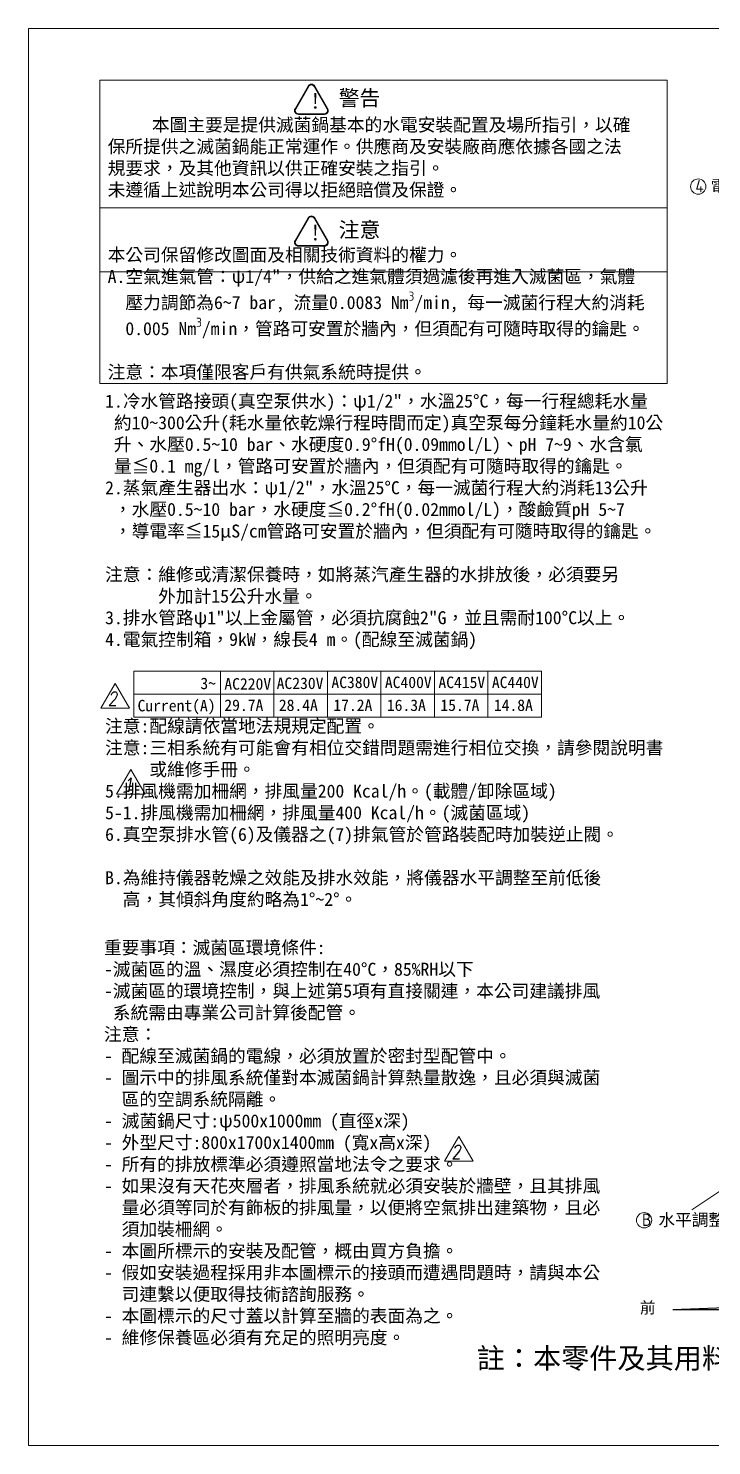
# Model space of a CAD drawing. Header units: millimetres. Extents: x -203524 to 13185, y 0 to 34178.
# Drawn here: x 0 to 4470, y 0 to 9270 of the extents above; entities that cross this region are included whole.
import ezdxf

# ---------------------------------------------------------------- set-up
doc = ezdxf.new("R2010")
doc.units = ezdxf.units.MM
doc.header["$MEASUREMENT"] = 0
doc.layers.get('0').update_dxf_attribs({"lineweight": 25})
for name, color, linetype, lineweight in [('D', 3, 'Continuous', 13), ('F', 7, 'Continuous', 15), ('T', 4, 'Continuous', 15)]:
    doc.layers.add(name, color=color, linetype=linetype, lineweight=lineweight)
doc.styles.get("Standard").update_dxf_attribs({"font": 'KAIU.TTF'})
doc.styles.add('STU25', font='isocp2.shx')
doc.styles.add('Text', font='romans.shx', dxfattribs={"width": 0.8, "oblique": 10})
doc.dimstyles.new('STU25', dxfattribs={"dimscale": 35, "dimtxt": 2.5, "dimasz": 2, "dimexe": 0.6, "dimexo": 1, "dimgap": 1, "dimtad": 1, "dimdsep": 46, "dimtxsty": 'STU25', "dimcen": 2, "dimazin": 2, "dimtfac": 1, "dimtmove": 0, "dimatfit": 3, "dimfxl": 0, "dimtolj": 1, "dimtzin": 0, "dimarcsym": 0})

# ---------------------------------------------------------------- blocks, each defined once
blk = doc.blocks.new('*D11')
at = {"layer": 'D', "color": 0, "linetype": 'Continuous', "lineweight": -2}
for start, end in [(7.18063, 12.36126), (0, 2), (349.63874, 354.81937)]:
    blk.add_arc((4215.3, 891.1), 774.4, start, end, dxfattribs=at)
at = {"layer": 'D', "color": 0}
for points in [[(4972, 987), (4995.2, 988.9), (4989.2, 918.2)], [(4998.2, 820.7), (4974.9, 821.7), (4989.7, 891.1)]]:
    blk.add_solid(points, dxfattribs=at)
at = {"layer": 'Defpoints', "color": 0}
for p in [(4215.3, 891.1), (4215.3, 891.1), (4989.6, 900.1), (5115.7, 922.6), (5116.3, 891.1)]:
    blk.add_point(p, dxfattribs=at)
at = {"layer": 'D', "color": 0, "insert": (5048.7, 1073.8), "char_height": 87.5, "attachment_point": 5, "rotation": 282.36126, "style": 'STU25'}
blk.add_mtext('1%%D-2%%D', dxfattribs=at)

msp = doc.modelspace()

# ---------------------------------------------------------------- hatches: boundary and pattern name
at = {"layer": 'D'}
h = msp.add_hatch(color=11, dxfattribs=at)
edge = h.paths.add_edge_path()
edge.add_line((1829.868, 8892.26), (1744.509, 8744.414))
edge.add_arc((1766.16, 8731.914), 25, 149.9999999, 270)
edge.add_line((1766.16, 8706.914), (1936.878, 8706.914))
edge.add_arc((1936.878, 8731.914), 25, 270, 389.9999999)
edge.add_line((1958.528, 8744.414), (1873.169, 8892.26))
edge.add_arc((1851.519, 8879.76), 25, 30, 150)
edge = h.paths.add_edge_path(flags=16)
edge.add_arc((1851.519, 8879.76), 20, 30, 150)
edge.add_line((1834.198, 8889.76), (1748.839, 8741.914))
edge.add_arc((1766.16, 8731.914), 20, 149.9999999, 270)
edge.add_line((1766.16, 8711.914), (1936.878, 8711.914))
edge.add_arc((1936.878, 8731.914), 20, 270, 389.9999999)
edge.add_line((1954.198, 8741.914), (1868.839, 8889.76))
h = msp.add_hatch(color=11, dxfattribs=at)
edge = h.paths.add_edge_path()
edge.add_ellipse((1766.16, 7870.296), major_axis=(25, 0), ratio=1, start_angle=149.9999999, end_angle=270)
edge.add_line((1766.16, 7845.296), (1936.878, 7845.296))
edge.add_ellipse((1936.878, 7870.296), major_axis=(25, 0), ratio=1, start_angle=270, end_angle=389.9999999)
edge.add_line((1958.528, 7882.796), (1873.169, 8030.642))
edge.add_ellipse((1851.519, 8018.142), major_axis=(25, 0), ratio=1, start_angle=30, end_angle=150)
edge.add_line((1829.868, 8030.642), (1744.509, 7882.796))
edge = h.paths.add_edge_path(flags=16)
edge.add_ellipse((1766.16, 7870.296), major_axis=(20, 0), ratio=1, start_angle=149.9999999, end_angle=270)
edge.add_line((1766.16, 7850.296), (1936.878, 7850.296))
edge.add_ellipse((1936.878, 7870.296), major_axis=(20, 0), ratio=1, start_angle=270, end_angle=389.9999999)
edge.add_line((1954.198, 7880.296), (1868.839, 8028.142))
edge.add_ellipse((1851.519, 8018.142), major_axis=(20, 0), ratio=1, start_angle=30, end_angle=150)
edge.add_line((1834.198, 8028.142), (1748.839, 7880.296))

# ---------------------------------------------------------------- linework, layer by layer
at = {"linetype": 'Continuous'}
for q in [(5115.708, 922.578), (5116.257, 891.134)]:
    msp.add_line((4215.257, 891.134), q, dxfattribs=at)
at = {"layer": 'D', "color": 11}
for p, q in [((1829.868, 8892.26), (1744.509, 8744.414)), ((1834.198, 8889.76), (1748.839, 8741.914)), ((1868.839, 8889.76), (1954.198, 8741.914)), ((1873.169, 8892.26), (1958.528, 8744.414)), ((1766.16, 8711.914), (1936.878, 8711.914)), ((1766.16, 8706.914), (1936.878, 8706.914)), ((1829.868, 8030.642), (1744.509, 7882.796)), ((1834.198, 8028.142), (1748.839, 7880.296)), ((1868.839, 8028.142), (1954.198, 7880.296)), ((1873.169, 8030.642), (1958.528, 7882.796)), ((1766.16, 7850.296), (1936.878, 7850.296)), ((1766.16, 7845.296), (1936.878, 7845.296))]:
    msp.add_line(p, q, dxfattribs=at)
at = {"layer": 'D'}
for p, q in [((690.662, 5065.771), (3356.001, 5065.771)), ((690.662, 5065.771), (690.662, 4765.771)), ((1256.001, 5065.771), (1256.001, 4765.771)), ((1606.001, 5065.771), (1606.001, 4765.771)), ((1956.001, 5065.771), (1956.001, 4765.771)), ((2306.001, 5065.771), (2306.001, 4765.771)), ((2656.001, 5065.771), (2656.001, 4765.771)), ((3006.001, 5065.771), (3006.001, 4765.771)), ((3356.001, 5065.771), (3356.001, 4765.771)), ((690.662, 4915.771), (3356.001, 4915.771)), ((690.662, 4765.771), (3356.001, 4765.771))]:
    msp.add_line(p, q, dxfattribs=at)
at = {"layer": 'D', "linetype": 'Continuous'}
msp.add_line((4648.072, 1747.276), (4340.028, 1542.936), dxfattribs=at)
at = {"layer": 'D', "color": 11}
for points in [[(468.274, 8931.039), (4178.45, 8931.039), (4178.45, 8094.97), (468.274, 8094.97)], [(468.274, 8094.97), (4178.45, 8094.97), (4178.45, 7678.358), (468.274, 7678.358)], [(468.274, 7678.358), (4178.45, 7678.358), (4178.45, 6946.948), (468.274, 6946.948)]]:
    msp.add_lwpolyline(points, close=True, dxfattribs=at)
at = {"layer": 'D'}
for centre in [(4381.861, 8235.311), (4027.845, 1474.051)]:
    msp.add_circle(centre, 50, dxfattribs=at)
at = {"layer": 'D', "color": 11}
for centre, radius, start, end in [((1851.519, 8879.76), 25, 30, 150), ((1851.519, 8879.76), 20, 30, 150), ((1766.16, 8731.914), 25, 149.9999999, 270), ((1766.16, 8731.914), 20, 149.9999999, 270), ((1936.878, 8731.914), 25, 270, 29.9999999), ((1936.878, 8731.914), 20, 270, 29.9999999), ((1851.519, 8018.142), 25, 30, 150), ((1851.519, 8018.142), 20, 30, 150), ((1766.16, 7870.296), 25, 149.9999999, 270), ((1766.16, 7870.296), 20, 149.9999999, 270), ((1936.878, 7870.296), 25, 270, 29.9999999), ((1936.878, 7870.296), 20, 270, 29.9999999)]:
    msp.add_arc(centre, radius, start, end, dxfattribs=at)
at = {"layer": 'F', "color": 6}
msp.add_lwpolyline([(0, 9270), (0, 0), (13185, 0), (13185, 9270)], close=True, dxfattribs=at)
msp.add_lwpolyline([(0, 9270), (0, 0), (13185, 0), (13185, 9270)], close=True, dxfattribs=at)
at = {"layer": 'F', "color": 7}
for points in [[(568.109, 4985.425), (474.619, 4823.495), (661.6, 4823.495)], [(670.176, 4423.023), (576.685, 4261.092), (763.667, 4261.092)], [(2815.301, 2022.044), (2721.81, 1860.113), (2908.791, 1860.113)]]:
    msp.add_lwpolyline(points, close=True, dxfattribs=at)

# ---------------------------------------------------------------- texts
at = {"insert": (2932.723, 639.353), "char_height": 135.00867, "attachment_point": 1, "style": 'STU25'}
msp.add_mtext('{\\f標楷體|b0|i0|c136|p65;註：本零件及其用料均須符合}RoHS{\\f標楷體|b0|i0|c136|p65;指令。}', dxfattribs=at)
at = {"layer": 'D', "color": 11, "attachment_point": 1, "style": 'STU25'}
for s, insert, char_height in [('{\\f標楷體|b0|i0|c136|p65;!}', (1843.208, 8845.03), 100), ('{\\f標楷體|b0|i0|c136|p65;警告}', (2029.72, 8864.398), 100), ('{\\f標楷體|b0|i0|c136|p65;!}', (1843.208, 7983.412), 100), ('{\\f標楷體|b0|i0|c136|p65;注意}', (2029.72, 8002.781), 100), ('{\\f標楷體|b0|i0|c136|p65;3~}', (1125.337, 5023.165), 75), ('{\\f標楷體|b0|i0|c136|p65;AC220V}', (1282.128, 5019.807), 75), ('{\\f標楷體|b0|i0|c136|p65;AC230V}', (1624.245, 5023.821), 75), ('{\\f標楷體|b0|i0|c136|p65;AC380V}', (1982.128, 5030.006), 75), ('{\\f標楷體|b0|i0|c136|p65;AC400V}', (2332.128, 5030.006), 75), ('{\\f標楷體|b0|i0|c136|p65;AC415V}', (2682.128, 5030.006), 75), ('{\\f標楷體|b0|i0|c136|p65;AC440V}', (3032.128, 5030.006), 75), ('{\\f標楷體|b0|i0|c136|p65;Current(A)}', (714.47, 4877.782), 75), ('{\\f標楷體|b0|i0|c136|p65;29.7A}', (1282.012, 4880.452), 75), ('{\\f標楷體|b0|i0|c136|p65;28.4A}', (1638.476, 4880.452), 75), ('{\\f標楷體|b0|i0|c136|p65;17.2A}', (1995.032, 4880.452), 75), ('{\\f標楷體|b0|i0|c136|p65;16.3A}', (2345.032, 4880.452), 75), ('{\\f標楷體|b0|i0|c136|p65;15.7A}', (2695.032, 4880.452), 75), ('{\\f標楷體|b0|i0|c136|p65;14.8A}', (3045.032, 4880.452), 75)]:
    msp.add_mtext(s, dxfattribs=dict(at, insert=insert, char_height=char_height))
at = {"layer": 'D', "color": 11, "attachment_point": 1}
for s, insert, char_height in [('\\A1;\\P     本圖主要是提供滅菌鍋基本的水電安裝配置及場所指引，以確\\P保所提供之滅菌鍋能正常運作。供應商及安裝廠商應依據各國之法\\P規要求，及其他資訊以供正確安裝之指引。\\P未遵循上述說明本公司得以拒絕賠償及保證。\\P\\P\\P本公司保留修改圖面及相關技術資料的權力。\\PA.空氣進氣管：{\\f細明體|b0|i0|c136|p48;ψ}1/4"，供給之進氣體須過濾後再進入滅菌區，氣體\\P  壓力調節為6~7 bar, 流量0.0083 Nm{\\Fisocp2.shx;\\H0.7x;\\S3^ ;}/min, 每一滅菌行程大約消耗\\P  0.005 Nm{\\Fisocp2.shx;\\H0.7x;\\S3^ ;}/min，管路可安置於牆內，但須配有可隨時取得的鑰匙。\\P\\P注意：本項僅限客戶有供氣系統時提供。', (518.965, 8823.211), 85), ('{\\Fisocp2.shx;\\C3;4 \\f標楷體|b0|i0|c136|p65;電氣控制箱}', (4363.214, 8277.798), 80), ('1.冷水管路接頭(真空泵供水)：{\\f細明體|b0|i0|c136|p48;ψ}1/2"，水溫25%%DC，每一行程總耗水量\\P 約10~300公升(耗水量依乾燥行程時間而定)真空泵每分鐘耗水量約10公\\P 升、水壓0.5~10 bar、水硬度0.9%%DfH(0.09mmol/L)、pH 7~9、水含氯\\P 量≦0.1 mg/l，管路可安置於牆內，但須配有可隨時取得的鑰匙。\\P2.蒸氣產生器出水：{\\f細明體|b0|i0|c136|p48;ψ}1/2"，水溫25%%DC，每一滅菌行程大約消耗13公升\\P ，水壓0.5~10 bar，水硬度≦0.2%%DfH(0.02mmol/L)，酸鹼質pH 5~7\\P ，導電率≦15μS/cm管路可安置於牆內，但須配有可隨時取得的鑰匙。\\P\\P注意：維修或清潔保養時，如將蒸汽產生器的水排放後，必須要另\\P      外加計15公升水量。\\P3.排水管路{\\f細明體|b0|i0|c136|p48;ψ}1"以上金屬管，必須抗腐蝕2"G，並且需耐100%%DC以上。 \\P4.電氣控制箱，9kW，線長4 m。(配線至滅菌鍋) \\P\\P\\P\\P注意:配線請依當地法規規定配置。\\P{\\fDFKai-SB|b0|i0|c136|p65;注意:三相系統有可能會有相位交錯問題需進行相位交換，請參閱說明書\\P     或維修手冊。}\\P5.排風機需加柵網，排風量200 Kcal/h。(載體/卸除區域)\\P5-1.排風機需加柵網，排風量400 Kcal/h。(滅菌區域)\\P6.真空泵排水管(6)及儀器之(7)排氣管於管路裝配時加裝逆止閥。\\P\\PB.為維持儀器乾燥之效能及排水效能，將儀器水平調整至前低後\\P  高，其傾斜角度約略為1%%D~2%%D。', (502.055, 6874.613), 85), ('重要事項：滅菌區環境條件:\\P-滅菌區的溫、濕度必須控制在40%%DC，85%RH以下\\P-滅菌區的環境控制，與上述第5項有直接關連，本公司建議排風\\P 系統需由專業公司計算後配管。\\P注意：\\P- 配線至滅菌鍋的電線，必須放置於密封型配管中。\\P- 圖示中的排風系統僅對本滅菌鍋計算熱量散逸，且必須與滅菌\\P  區的空調系統隔離。\\P- 滅菌鍋尺寸:{\\f細明體|b0|i0|c136|p48;ψ}500x1000mm (直徑x深)\\P- 外型尺寸:800x1700x1400mm (寬x高x深)\\P- 所有的排放標準必須遵照當地法令之要求。\\P- 如果沒有天花夾層者，排風系統就必須安裝於牆壁，且其排風\\P  量必須等同於有飾板的排風量，以便將空氣排出建築物，且必\\P  須加裝柵網。\\P- 本圖所標示的安裝及配管，概由買方負擔。\\P- 假如安裝過程採用非本圖標示的接頭而遭遇問題時，請與本公\\P  司連繫以便取得技術諮詢服務。\\P- 本圖標示的尺寸蓋以計算至牆的表面為之。\\P- 維修保養區必須有充足的照明亮度。', (494.681, 3300.227), 85), ('{\\Fisocp2.shx;\\C3;B \\f標楷體|b0|i0|c136|p65;水平調整腳}', (4013.842, 1517.597), 80)]:
    msp.add_mtext(s, dxfattribs=dict(at, insert=insert, char_height=char_height))
at = {"layer": 'D', "linetype": 'Continuous', "insert": (3949.686, 940.26), "char_height": 75, "width": 218.181, "attachment_point": 1}
msp.add_mtext(' 前', dxfattribs=at)
at = {"layer": 'T', "lineweight": 20, "style": 'Text', "oblique": 10, "width": 0.8}
for s, p in [('2', (519.172, 4839.968)), ('1', (621.711, 4277.135)), ('2', (2766.835, 1876.156))]:
    msp.add_text(s, height=90, dxfattribs=at).set_placement(p)

# ---------------------------------------------------------------- dimensions: what is measured, and where the dimension line sits
at = {"layer": 'D', "linetype": 'Continuous'}
dim = msp.add_angular_dim_2l(base=(4989.641, 900.145), line1=((4215.257, 891.134), (5116.257, 891.134)), line2=((4215.257, 891.134), (5115.708, 922.578)), text='1%%D-2%%D', dimstyle='STU25', override={"dimtxsty": 'STU25'}, dxfattribs=at)
dim.commit()
dim.dimension.update_dxf_attribs({"geometry": '*D11', "text_midpoint": (4971.74, 1056.921), "dimtype": 162})

doc.saveas('drawing.dxf')
